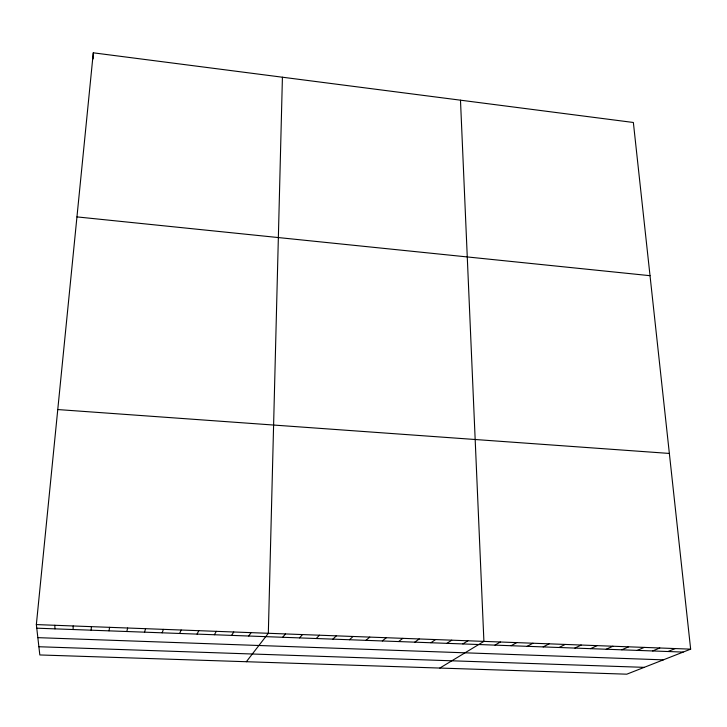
<?xml version="1.0" encoding="UTF-8"?>
<svg xmlns="http://www.w3.org/2000/svg" width="727" height="727" viewBox="0 0 727 727"><rect width="100%" height="100%" fill="white"/><g stroke="black" fill="none" stroke-linecap="round" stroke-linejoin="round"><path stroke-width="1.09" d="M73.1 629.518L73.182 625.965M282.421 77.207L268.327 633.29L246.353 661.724M93.101 58.951L93.292 52.817L633.362 122.481L690.65 649.147L626.792 674.183L39.821 654.954L36.35 624.584L93.292 52.817M91.111 630.191L91.438 626.647M109.023 630.854L109.586 627.328M126.834 631.509L127.634 628.01M144.537 632.163L145.573 628.682M162.148 632.817L163.411 629.355M179.66 633.462L181.15 630.018M197.062 634.108L198.78 630.682M214.374 634.744L216.319 631.336M231.595 635.38L233.749 631.99M248.716 636.016L251.088 632.644M282.667 637.27L285.475 633.935M299.506 637.897L302.514 634.571M316.245 638.515L319.471 635.207M332.893 639.124L336.328 635.843M349.451 639.742L353.086 636.47M365.926 640.351L369.761 637.097M382.302 640.95L386.337 637.724M398.596 641.559L402.822 638.342M414.79 642.159L419.215 638.96M430.911 642.75L435.528 639.569M446.932 643.34L451.74 640.178M462.872 643.931L467.87 640.787M439.835 668.058L483.909 641.387L460.482 100.181M494.978 645.122L500.349 642.005M511.136 645.721L516.688 642.613M527.202 646.312L532.946 643.222M543.178 646.903L549.112 643.831M559.072 647.493L565.179 644.44M574.884 648.075L581.173 645.04M590.606 648.657L597.067 645.631M606.236 649.238L612.879 646.23M621.794 649.811L628.601 646.821M637.261 650.383L644.24 647.403M652.646 650.947L659.798 647.984M667.949 651.519L675.265 648.566M37.84 637.652L663.351 659.852M38.885 646.739L644.222 667.35M36.759 628.183L683.171 652.083M36.35 624.584L690.65 649.147M57.769 409.555L669.358 453.439M76.953 216.9L650.029 275.687M54.816 625.275L54.979 628.855"/></g></svg>
